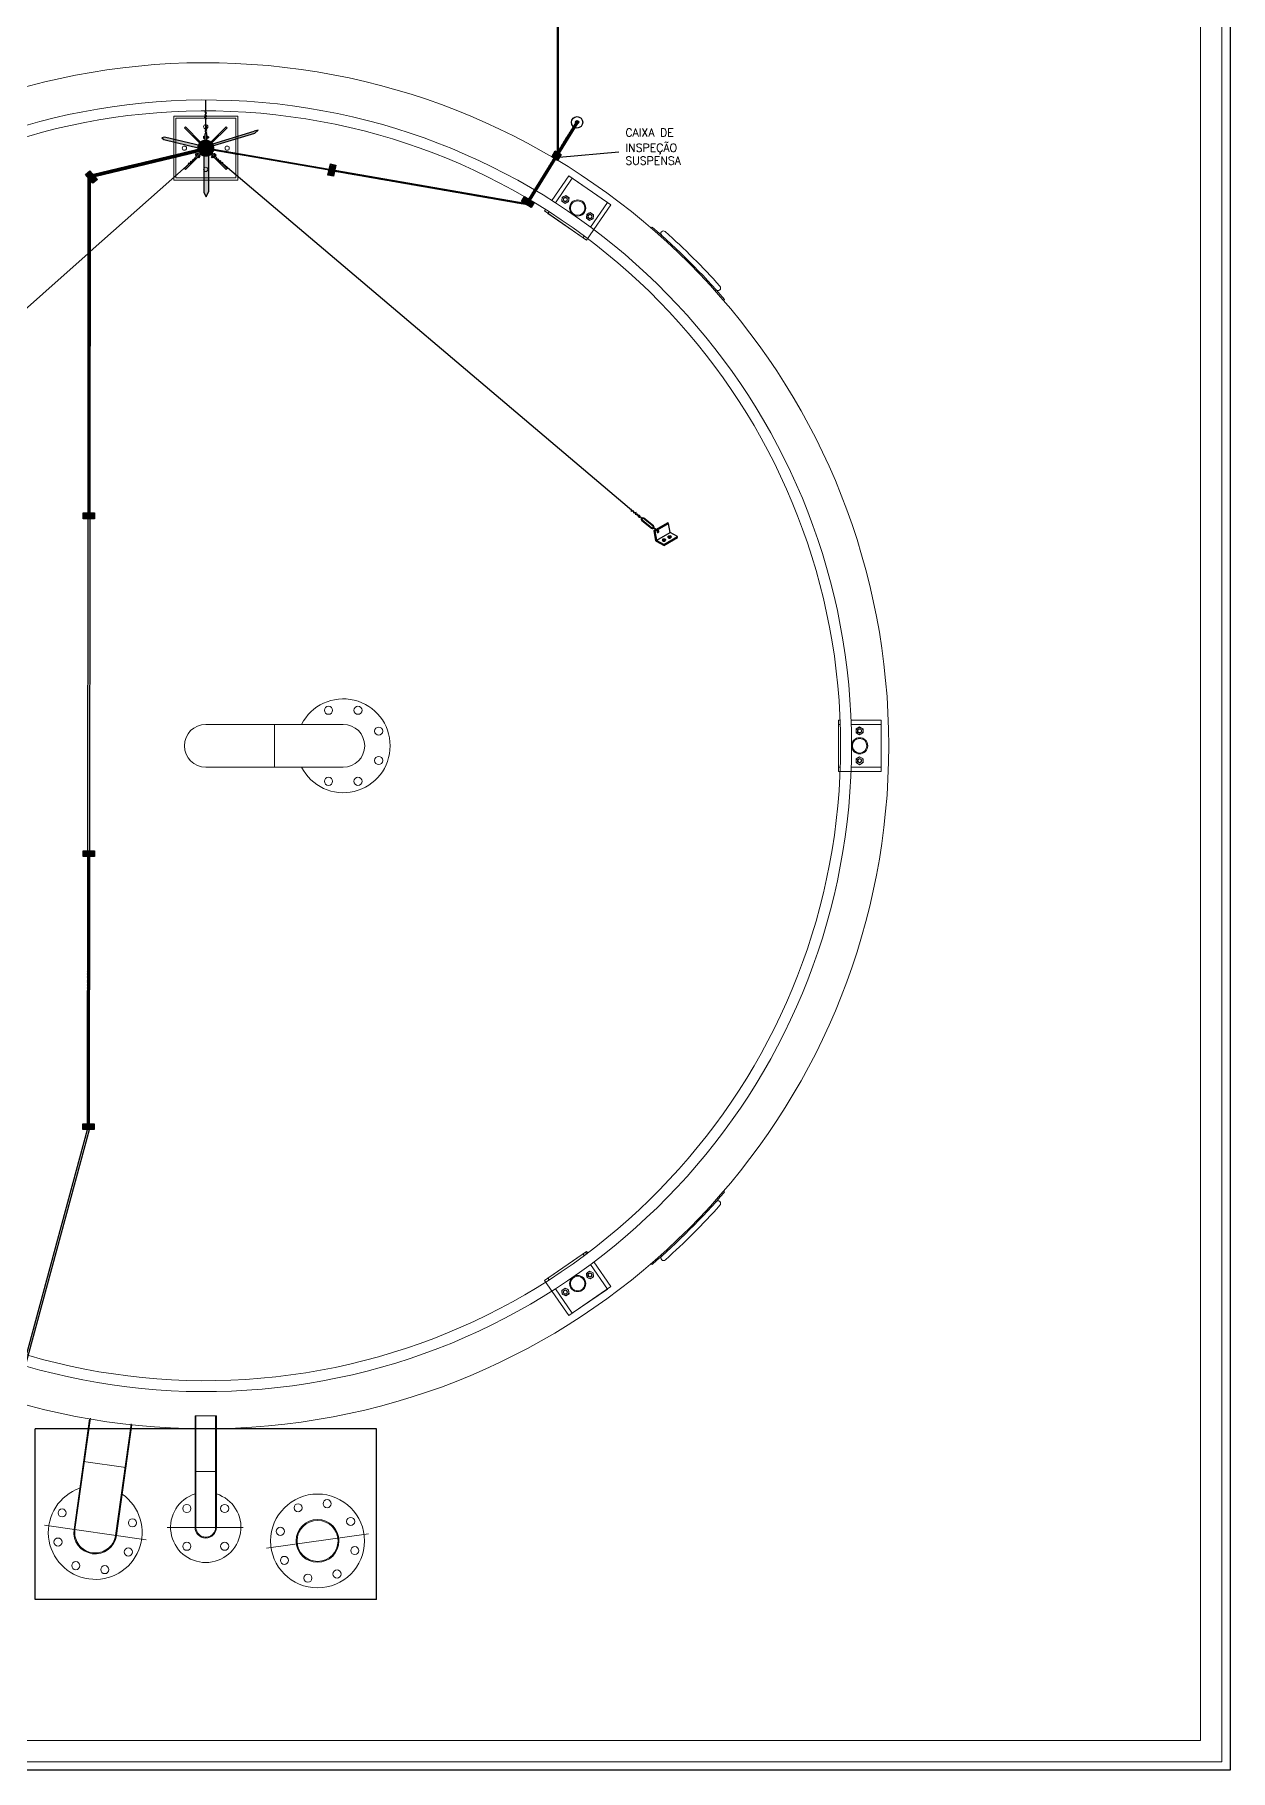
# Model space of a CAD drawing. Header units: millimetres. Extents: x 100 to 940, y 100 to 694.
# Drawn here: x 421.7 to 526.7, y 452.6 to 605 of the extents above; entities that cross this region are included whole.
import ezdxf

# ---------------------------------------------------------------- set-up
doc = ezdxf.new("R2010")
doc.units = ezdxf.units.MM
doc.linetypes.add('DASHDOT', pattern=[25.4, 12.7, -6.35, 0, -6.35])
doc.linetypes.add('HIDDEN', pattern=[9.525, 6.35, -3.175])
for name, color, linetype in [('15', 1, 'Continuous'), ('25', 2, 'Continuous'), ('VISTA', 122, 'Continuous')]:
    doc.layers.add(name, color=color, linetype=linetype)
for name, color, linetype, lineweight in [('EIXO', 10, 'DASHDOT', 5), ('EQUIP', 200, 'Continuous', 15), ('GURDA-CORPO-COR', 150, 'Continuous', 15), ('HATCH', 252, 'Continuous', 15), ('LINPROJ', 10, 'HIDDEN', 13), ('PEÇAS', 150, 'Continuous', 15)]:
    doc.layers.add(name, color=color, linetype=linetype, lineweight=lineweight)
doc.styles.add('25CL', font='ROMANS.shx', dxfattribs={"height": 2.5})
pattern_1 = [(45, (0, 307.841298), (-0.01122532015, 0.01122532015), [])]

# ---------------------------------------------------------------- blocks, each defined once
blk = doc.blocks.new('*X19')
at = {"color": 0, "linetype": 'ByBlock'}
for p, q in [((387.03, 152.6), (387.03, 152.67)), ((387.04, 152.6), (387.04, 152.67)), ((387.05, 152.6), (387.05, 152.67)), ((387.07, 152.6), (387.07, 152.67)), ((387.08, 152.6), (387.08, 152.67))]:
    blk.add_line(p, q, dxfattribs=at)

msp = doc.modelspace()

# ---------------------------------------------------------------- hatches: boundary and pattern name
h = msp.add_hatch(color=2)
h.dxf.hatch_style = 1
h.paths.add_polyline_path([(467.73, 632.67, 1), (467.63, 632.67, 1)])
h.paths.add_polyline_path([(467.73, 632.67, -1), (467.63, 632.67), (467.63, 632.57), (467.73, 632.57)])
h.paths.add_polyline_path([(467.73, 632.57), (467.63, 632.57), (467.63, 631.82), (467.73, 631.82)])
h.paths.add_polyline_path([(400.24, 480.97), (405.95, 480.97), (405.95, 482.03), (400.24, 482.03)], flags=9)
h.paths.add_polyline_path([(400.14, 481.77), (405.67, 481.77), (405.67, 483.38), (400.14, 483.38)], flags=9)
h.paths.add_polyline_path([(400.24, 483.45), (405.48, 483.45), (405.48, 484.5), (400.24, 484.5)], flags=9)
h.paths.add_polyline_path([(473.41, 593.45), (479.12, 593.45), (479.12, 594.5), (473.41, 594.5)], flags=9)
h.paths.add_polyline_path([(473.32, 594.24), (478.84, 594.24), (478.84, 595.85), (473.32, 595.85)], flags=9)
h.paths.add_polyline_path([(473.41, 595.92), (478.65, 595.92), (478.65, 596.97), (473.41, 596.97)], flags=9)
h.paths.add_polyline_path([(424.97, 615.63), (448.77, 615.63), (448.77, 618.44), (424.97, 618.44)], flags=9)
h = msp.add_hatch(color=2)
h.dxf.hatch_style = 1
h.paths.add_polyline_path([(439.36, 595.89), (439.36, 596.07), (437.33, 595.45, -0.061897), (437.41, 595.29)])
h.paths.add_polyline_path([(439.54, 596.13), (439.36, 596.07), (439.36, 595.89), (439.54, 595.95)])
h.paths.add_polyline_path([(441.04, 596.4), (441.32, 596.64), (440.98, 596.56), (439.54, 596.13), (439.54, 595.95)])
h = msp.add_hatch()
h.set_pattern_fill('ANSI31', color=0, scale=0.005)
h.set_pattern_definition(pattern_1)
h.paths.add_polyline_path([(469.06, 596.93, -0.023175), (469.02, 596.96), (467.62, 594.71), (467.68, 594.67)])
h = msp.add_hatch()
h.set_pattern_fill('ANSI31', color=0, scale=0.005)
h.set_pattern_definition(pattern_1)
h.paths.add_polyline_path([(469.14, 596.88, -0.050133), (469.06, 596.93), (467.68, 594.67), (467.77, 594.62)])
h = msp.add_hatch()
h.set_pattern_fill('ANSI31', color=0, scale=0.005)
h.set_pattern_definition(pattern_1)
h.paths.add_polyline_path([(469.37, 597.19, -0.325519), (469.21, 597.27), (469.02, 596.96, 0.023175), (469.06, 596.93), (469.06, 596.93), (469.14, 596.88, 0.015429), (469.17, 596.87)])
h = msp.add_hatch()
h.set_pattern_fill('ANSI31', color=0, scale=0.005)
h.set_pattern_definition(pattern_1)
h.paths.add_polyline_path([(469.42, 597.27, -0.691845), (469.26, 597.34, -0.01375), (469.26, 597.34), (469.21, 597.27, 0.325519), (469.37, 597.19)])
h = msp.add_hatch()
h.set_pattern_fill('ANSI31', color=0, scale=0.005)
h.set_pattern_definition(pattern_1)
h.paths.add_polyline_path([(469.44, 597.34, 1), (469.26, 597.34, 1)])
h = msp.add_hatch(color=2)
h.dxf.hatch_style = 1
h.paths.add_polyline_path([(436.07, 595.32), (434.11, 595.8), (434.11, 595.57), (436.02, 595.11, -0.077014)])
h.paths.add_polyline_path([(436.14, 595.31), (436.07, 595.32, 0.077014), (436.02, 595.11), (436.09, 595.09, -0.086064)])
h.paths.add_polyline_path([(434.11, 595.8), (433.92, 595.85), (433.92, 595.61), (434.11, 595.57)])
h.paths.add_polyline_path([(433.92, 595.85), (433.12, 596.04), (432.87, 595.97), (433.05, 595.82), (433.92, 595.61)])
h = msp.add_hatch()
h.set_pattern_fill('ANSI31', color=0, scale=0.005)
h.set_pattern_definition(pattern_1)
h.paths.add_polyline_path([(436.09, 594.77, -0.070403), (436.03, 594.96), (434.11, 594.5), (434.11, 594.29)])
h = msp.add_hatch()
h.set_pattern_fill('ANSI31', color=0, scale=0.005)
h.set_pattern_definition(pattern_1)
h.paths.add_polyline_path([(436.1, 594.98), (436.03, 594.96, 0.070403), (436.09, 594.77), (436.16, 594.79, -0.078798)])
h = msp.add_hatch(color=2)
h.dxf.hatch_style = 1
h.paths.add_polyline_path([(437.37, 595.07, 1), (436.09, 595.07, 1)])
h = msp.add_hatch(color=2)
h.dxf.hatch_style = 1
h.paths.add_polyline_path([(437.34, 595.27), (437.41, 595.29, 0.061897), (437.33, 595.45), (437.26, 595.43, -0.069469)])
h = msp.add_hatch()
h.set_pattern_fill('ANSI31', color=0, scale=0.005)
h.set_pattern_definition(pattern_1)
h.paths.add_polyline_path([(437.43, 594.95), (437.36, 594.96, -0.024794), (437.35, 594.9), (437.42, 594.89, 0.022176)])
h = msp.add_hatch()
h.set_pattern_fill('ANSI31', color=0, scale=0.005)
h.set_pattern_definition(pattern_1)
h.paths.add_polyline_path([(437.43, 594.95, -0.022176), (437.42, 594.89), (439.36, 594.55), (439.36, 594.62)])
h = msp.add_hatch()
h.set_pattern_fill('ANSI31', color=0, scale=0.005)
h.set_pattern_definition(pattern_1)
h.paths.add_polyline_path([(439.54, 594.58), (439.36, 594.62), (439.36, 594.55), (439.54, 594.52)])
h = msp.add_hatch(color=2)
h.dxf.hatch_style = 1
h.paths.add_polyline_path([(467.62, 594.71), (467.43, 594.83), (467.12, 594.31), (467.31, 594.2)])
h = msp.add_hatch()
h.set_pattern_fill('ANSI31', color=0, scale=0.005)
h.set_pattern_definition(pattern_1)
h.paths.add_polyline_path([(467.68, 594.67), (467.62, 594.71), (467.31, 594.2), (467.37, 594.16)])
h = msp.add_hatch()
h.set_pattern_fill('ANSI31', color=0, scale=0.005)
h.set_pattern_definition(pattern_1)
h.paths.add_polyline_path([(467.77, 594.62), (467.68, 594.67), (467.37, 594.16), (467.41, 594.14, -0.000246), (467.46, 594.11)])
h = msp.add_hatch()
h.set_pattern_fill('ANSI31', color=0, scale=0.005)
h.set_pattern_definition(pattern_1)
h.paths.add_polyline_path([(433.92, 594.25), (433.92, 594.45), (426.83, 592.76), (426.98, 592.58)])
h = msp.add_hatch()
h.set_pattern_fill('ANSI31', color=0, scale=0.005)
h.set_pattern_definition(pattern_1)
h.paths.add_polyline_path([(434.11, 594.5), (433.92, 594.45), (433.92, 594.25), (434.11, 594.29)])
h = msp.add_hatch(color=2)
h.dxf.hatch_style = 1
h.paths.add_polyline_path([(436.99, 594.41, -0.152008), (436.56, 594.38), (436.56, 593.28, -0.787094), (436.92, 593.2, -0.787094), (436.56, 593.11), (436.56, 592.45), (436.99, 592.45)])
h.paths.add_polyline_path([(436.56, 593.28), (436.56, 593.11, 0.787094), (436.92, 593.2, 0.787094)], flags=17)
h.paths.add_polyline_path([(436.99, 592.45), (436.56, 592.45), (436.56, 592.26), (436.99, 592.26)])
h.paths.add_polyline_path([(436.99, 592.26), (436.56, 592.26), (436.56, 591.18), (436.77, 590.79), (436.99, 591.3)])
h.paths.add_polyline_path([(436.99, 594.49, -0.171013), (436.56, 594.46), (436.56, 594.38, 0.152008), (436.99, 594.41)])
h = msp.add_hatch()
h.set_pattern_fill('ANSI31', color=0, scale=0.005)
h.set_pattern_definition(pattern_1)
h.paths.add_polyline_path([(448.07, 593.1), (448.05, 593.04), (464.93, 590.11), (464.78, 590.2)])
h = msp.add_hatch()
h.set_pattern_fill('ANSI31', color=0, scale=0.005)
h.set_pattern_definition(pattern_1)
h.paths.add_polyline_path([(467.46, 594.1), (467.41, 594.14, 0.000479), (467.31, 594.2), (465.59, 591.41, -0.000778), (465.74, 591.32)])
h = msp.add_hatch(color=2)
h.dxf.hatch_style = 1
h.paths.add_polyline_path([(467.94, 594.51), (467.78, 594.61), (467.46, 594.1, -0.000824), (467.63, 594)])
h = msp.add_hatch()
h.set_pattern_fill('ANSI31', color=0, scale=0.005)
h.set_pattern_definition(pattern_1)
h.paths.add_polyline_path([(426.6, 592.26), (426.41, 592.48), (426.39, 563.02), (426.57, 563.02)])
h = msp.add_hatch()
h.set_pattern_fill('ANSI31', color=0, scale=0.005)
h.set_pattern_definition(pattern_1)
h.paths.add_polyline_path([(465.74, 591.32, 0.000778), (465.59, 591.41), (465.09, 590.6), (465.16, 590.56, -0.000418), (465.24, 590.51)])
h = msp.add_hatch()
h.set_pattern_fill('ANSI31', color=0, scale=0.005)
h.set_pattern_definition(pattern_1)
h.paths.add_polyline_path([(426.54, 532.83), (426.36, 532.83), (426.34, 509.36), (426.52, 509.36)])
at = {"layer": 'HATCH'}
h = msp.add_hatch(dxfattribs=at)
h.set_pattern_fill('ANSI32', color=256, scale=0.0075, style=0)
h.set_pattern_definition([(45, (-25131.37521, -5612.73325), (-0.05051394068, 0.05051394068), []), (45, (-25131.34153, -5612.73325), (-0.05051394068, 0.05051394068), [])])
h.paths.add_polyline_path([(436.73, 595.78, 0.414214), (436.02, 595.07), (436.09, 595.07, -0.414214), (436.73, 595.71)])
h.paths.add_polyline_path([(436.73, 595.78), (436.73, 595.71, -0.414214), (437.37, 595.07), (437.44, 595.07, 0.414214)])
edge = h.paths.add_edge_path()
edge.add_line((437.22, 594.66), (437.26, 594.7))
edge.add_line((437.26, 594.7), (437.31, 594.65))
edge.add_arc((436.73, 595.07), 0.713, 323.6701, 360)
edge.add_line((437.44, 595.07), (437.37, 595.07))
edge.add_arc((436.73, 595.07), 0.637, -40.4719, 0, ccw=False)
edge = h.paths.add_edge_path()
edge.add_line((437.23, 594.56), (437.18, 594.61))
edge.add_arc((436.73, 595.07), 0.637, 270, 314.1583, ccw=False)
edge.add_line((436.73, 594.43), (436.73, 594.36))
edge.add_arc((436.73, 595.07), 0.713, 270, 314.0239)
edge = h.paths.add_edge_path()
edge.add_line((436.29, 594.61), (436.24, 594.55))
edge.add_arc((436.73, 595.07), 0.713, 226.5744, 270)
edge.add_line((436.73, 594.36), (436.73, 594.43))
edge.add_arc((436.73, 595.07), 0.638, 226.4753, 270, ccw=False)

# ---------------------------------------------------------------- linework, layer by layer
at = {"color": 2}
for p, q in [((467.63, 594.7), (467.63, 632.67)), ((467.73, 594.64), (467.73, 632.67)), ((436.73, 596.36), (436.73, 599.3)), ((436.67, 596.36), (436.79, 596.36)), ((436.96, 595.34), (440.98, 596.56)), ((437.24, 595.24), (441.04, 596.4)), ((441.32, 596.64), (440.98, 596.56)), ((441.04, 596.4), (441.32, 596.64)), ((469.29, 597.39), (465.09, 590.6)), ((469.43, 597.29), (465.23, 590.51)), ((469.06, 596.93), (467.37, 594.16)), ((469.14, 596.88), (467.46, 594.11)), ((469.06, 596.93), (469.14, 596.88)), ((426.83, 592.76), (436.73, 595.13)), ((426.98, 592.58), (436.73, 594.92)), ((433.12, 596.04), (432.87, 595.97)), ((432.87, 595.97), (433.05, 595.82)), ((433.05, 595.82), (436.18, 595.07)), ((436.32, 595.26), (433.12, 596.04)), ((436.3, 594.61), (436.21, 594.69)), ((436.56, 594.65), (436.56, 591.18)), ((436.67, 595.71), (436.79, 595.71)), ((447.57, 593.19), (436.73, 595.07)), ((447.56, 593.13), (436.88, 594.98)), ((436.99, 591.3), (436.99, 594.71)), ((437.26, 594.7), (437.17, 594.62)), ((435.81, 594.17), (426.59, 586)), ((435.86, 594.13), (435.77, 594.21)), ((437.7, 594.22), (437.62, 594.14)), ((437.66, 594.18), (474.73, 562.8)), ((447.66, 592.66), (447.88, 593.64)), ((447.77, 593.15), (447.66, 592.66)), ((447.75, 592.64), (447.98, 593.62)), ((447.87, 593.13), (447.75, 592.64)), ((464.78, 590.2), (448.07, 593.1)), ((467.37, 594.16), (467.42, 594.07)), ((426.66, 592.5), (426.33, 592.89)), ((426.33, 592.89), (426.98, 592.12)), ((426.39, 563.02), (426.41, 592.48)), ((426.73, 592.57), (426.41, 592.95)), ((426.41, 592.95), (427.05, 592.18)), ((426.57, 563.02), (426.6, 592.26)), ((464.93, 590.11), (448.05, 593.04)), ((436.56, 591.18), (436.77, 590.79)), ((436.77, 590.79), (436.99, 591.3)), ((465, 590.3), (464.57, 590.56)), ((464.57, 590.56), (465.43, 590.04)), ((465.05, 590.39), (464.63, 590.65)), ((464.63, 590.65), (465.48, 590.13)), ((426.41, 585.83), (400.42, 562.78)), ((426.47, 562.82), (425.97, 562.82)), ((425.97, 562.82), (426.97, 562.82)), ((426.47, 562.72), (425.97, 562.72)), ((425.97, 562.72), (426.97, 562.72)), ((426.36, 533.33), (426.39, 562.52)), ((426.54, 533.33), (426.57, 562.52)), ((426.45, 533.13), (425.95, 533.13)), ((425.95, 533.13), (426.95, 533.13)), ((426.45, 533.03), (425.95, 533.03)), ((425.95, 533.03), (426.95, 533.03)), ((426.34, 509.36), (426.36, 532.83)), ((426.52, 509.36), (426.54, 532.83)), ((418.89, 481.38), (426.34, 508.86)), ((419.06, 481.31), (426.52, 508.86)), ((426.42, 509.16), (425.92, 509.16)), ((425.92, 509.16), (426.92, 509.16)), ((426.42, 509.06), (425.92, 509.06)), ((425.92, 509.06), (426.92, 509.06))]:
    msp.add_line(p, q, dxfattribs=at)
at = {"color": 1}
for p, q in [((447.56, 592.69), (447.78, 593.66)), ((447.66, 592.66), (447.88, 593.64)), ((447.75, 592.64), (447.98, 593.62)), ((447.85, 592.62), (448.08, 593.59)), ((426.26, 592.82), (426.9, 592.05)), ((426.33, 592.89), (426.98, 592.12)), ((426.41, 592.95), (427.05, 592.18)), ((426.49, 593.02), (427.13, 592.25)), ((464.52, 590.48), (465.37, 589.95)), ((464.57, 590.56), (465.43, 590.04)), ((464.63, 590.65), (465.48, 590.13)), ((464.68, 590.74), (465.53, 590.21)), ((425.97, 562.92), (426.97, 562.92)), ((425.97, 562.82), (426.97, 562.82)), ((425.97, 562.72), (426.97, 562.72)), ((425.97, 562.61), (426.97, 562.61)), ((425.95, 533.24), (426.95, 533.24)), ((425.95, 533.13), (426.95, 533.13)), ((425.95, 533.03), (426.95, 533.03)), ((425.95, 532.93), (426.95, 532.93)), ((425.92, 509.26), (426.92, 509.26)), ((425.92, 509.16), (426.92, 509.16)), ((425.92, 509.06), (426.92, 509.06)), ((425.92, 508.95), (426.92, 508.95))]:
    msp.add_line(p, q, dxfattribs=at)
at = {"color": 2}
for points in [[(467.43, 594.83), (467.94, 594.51), (467.63, 594), (467.12, 594.31)], [(447.95, 592.6), (447.46, 592.71), (447.69, 593.68), (448.17, 593.57)], [(426.18, 592.76), (426.56, 593.08), (427.21, 592.31), (426.82, 591.99)], [(464.47, 590.39), (464.73, 590.82), (465.58, 590.3), (465.32, 589.87)], [(425.97, 562.52), (425.97, 563.02), (426.97, 563.02), (426.97, 562.52)], [(425.95, 532.83), (425.95, 533.33), (426.95, 533.33), (426.95, 532.83)], [(425.92, 508.86), (425.92, 509.36), (426.92, 509.36), (426.92, 508.86)]]:
    msp.add_lwpolyline(points, close=True, dxfattribs=at)
for radius in [0.5, 0.15, 0.0946]:
    msp.add_circle((469.35, 597.34), radius, dxfattribs=at)
at = {"layer": '15', "linetype": 'Continuous', "ltscale": 0.05}
for p, q in [((436.57, 596.13), (436.67, 596.13)), ((436.57, 595.93), (436.57, 596.13)), ((436.57, 595.93), (436.57, 596.13)), ((436.57, 596.13), (436.67, 596.13)), ((436.67, 596.09), (436.57, 596.09)), ((436.57, 596.09), (436.67, 596.09)), ((436.67, 595.97), (436.57, 595.97)), ((436.57, 595.97), (436.67, 595.97)), ((436.67, 595.93), (436.57, 595.93)), ((436.67, 595.93), (436.57, 595.93)), ((436.89, 596.13), (436.79, 596.13)), ((436.79, 596.09), (436.89, 596.09)), ((436.79, 596.09), (436.89, 596.09)), ((436.79, 595.97), (436.89, 595.97)), ((436.8, 595.93), (436.89, 595.93)), ((436.89, 595.93), (436.89, 596.13)), ((436.89, 596.07), (436.98, 596.07)), ((436.98, 596.07), (436.89, 596.07)), ((436.91, 595.99), (436.89, 595.99)), ((436.89, 595.99), (436.98, 595.99)), ((436.91, 595.99), (436.91, 596.07)), ((436.91, 595.99), (436.91, 596.07)), ((436.98, 595.99), (436.91, 595.99)), ((436.92, 595.99), (436.92, 596.07)), ((436.93, 595.99), (436.93, 596.07)), ((436.95, 595.99), (436.95, 596.07)), ((436.96, 595.99), (436.96, 596.07)), ((435.88, 594.49), (435.82, 594.55)), ((435.82, 594.55), (435.88, 594.49)), ((435.89, 594.6), (435.83, 594.54)), ((435.98, 594.6), (435.84, 594.45)), ((435.9, 594.59), (435.84, 594.53)), ((435.84, 594.45), (435.92, 594.38)), ((435.91, 594.58), (435.85, 594.52)), ((435.92, 594.57), (435.87, 594.51)), ((435.93, 594.56), (435.87, 594.5)), ((435.93, 594.56), (435.87, 594.5)), ((435.95, 594.41), (435.87, 594.48)), ((435.95, 594.41), (435.87, 594.48)), ((435.88, 594.61), (435.93, 594.57)), ((435.94, 594.55), (435.88, 594.61)), ((435.93, 594.57), (435.94, 594.55)), ((436.03, 594.5), (435.96, 594.57)), ((436.05, 594.53), (435.98, 594.6)), ((436.08, 594.23), (436.01, 594.3)), ((436.08, 594.23), (436.01, 594.3)), ((436.03, 594.33), (436.11, 594.25)), ((436.11, 594.25), (436.03, 594.33)), ((436.22, 594.38), (436.08, 594.23)), ((436.22, 594.38), (436.08, 594.23)), ((436.12, 594.42), (436.2, 594.35)), ((436.2, 594.35), (436.12, 594.42)), ((436.14, 594.45), (436.22, 594.38)), ((436.14, 594.45), (436.22, 594.38)), ((437.29, 594.34), (437.23, 594.28)), ((437.23, 594.28), (437.27, 594.33)), ((437.24, 594.29), (437.3, 594.23)), ((437.32, 594.45), (437.25, 594.38)), ((437.25, 594.39), (437.39, 594.24)), ((437.25, 594.3), (437.31, 594.24)), ((437.26, 594.31), (437.32, 594.25)), ((437.35, 594.42), (437.27, 594.36)), ((437.27, 594.33), (437.29, 594.34)), ((437.27, 594.32), (437.33, 594.26)), ((437.28, 594.33), (437.33, 594.27)), ((437.28, 594.33), (437.33, 594.27)), ((437.35, 594.28), (437.28, 594.22)), ((437.28, 594.22), (437.35, 594.28)), ((437.43, 594.33), (437.36, 594.26)), ((437.43, 594.33), (437.36, 594.26)), ((437.39, 594.24), (437.46, 594.3)), ((437.41, 594.53), (437.49, 594.61)), ((437.41, 594.53), (437.49, 594.61)), ((437.44, 594.5), (437.52, 594.58)), ((437.52, 594.58), (437.44, 594.5)), ((437.49, 594.61), (437.63, 594.46)), ((437.49, 594.61), (437.63, 594.46)), ((437.52, 594.41), (437.6, 594.49)), ((437.6, 594.49), (437.52, 594.41)), ((437.63, 594.46), (437.55, 594.38)), ((437.63, 594.46), (437.55, 594.38))]:
    msp.add_line(p, q, dxfattribs=at)
at = {"layer": '15', "color": 1}
msp.add_line((473.02, 594.73), (467.78, 594.26), dxfattribs=at)
at = {"layer": '25'}
for p, q in [((436.63, 597.76), (436.8, 597.89)), ((436.79, 597.67), (436.63, 597.76)), ((436.64, 598.25), (436.73, 598.34)), ((436.8, 598.14), (436.64, 598.25)), ((436.64, 598), (436.8, 598.14)), ((436.8, 597.89), (436.64, 598)), ((436.7, 597.56), (436.79, 597.67)), ((436.66, 596.56), (436.83, 596.68)), ((436.82, 596.46), (436.66, 596.56)), ((436.67, 597.05), (436.76, 597.14)), ((436.83, 596.94), (436.67, 597.05)), ((436.67, 596.8), (436.83, 596.94)), ((436.83, 596.68), (436.67, 596.8)), ((436.73, 596.36), (436.82, 596.46)), ((435.22, 593.66), (435.25, 593.79)), ((435.25, 593.79), (435.43, 593.73)), ((435.43, 593.73), (435.41, 593.94)), ((435.41, 593.94), (435.6, 593.89)), ((435.6, 593.89), (435.61, 594.1)), ((435.61, 594.1), (435.79, 594.05)), ((435.79, 594.05), (435.81, 594.17)), ((437.68, 594.06), (437.66, 594.19)), ((437.86, 594.11), (437.68, 594.06)), ((437.87, 593.9), (437.86, 594.11)), ((438.06, 593.96), (437.87, 593.9)), ((438.05, 593.75), (438.06, 593.96)), ((438.23, 593.82), (438.05, 593.75)), ((438.26, 593.68), (438.23, 593.82)), ((474.14, 563.16), (474.1, 563.4)), ((474.32, 563.22), (474.14, 563.16)), ((474.34, 563.01), (474.32, 563.22)), ((474.53, 563.07), (474.34, 563.01)), ((474.52, 562.86), (474.53, 563.07)), ((474.7, 562.93), (474.52, 562.86)), ((474.73, 562.79), (474.7, 562.93)), ((474.88, 562.67), (474.94, 562.62)), ((475.04, 562.57), (474.97, 562.62)), ((475.01, 562.54), (474.94, 562.59)), ((475.04, 562.54), (475.06, 562.54)), ((475.04, 562.52), (475.04, 562.54)), ((475.04, 562.52), (475.06, 562.49)), ((475.06, 562.49), (475.05, 562.5)), ((475.06, 562.54), (475.1, 562.53)), ((475.1, 562.53), (475.08, 562.54)), ((476.03, 561.71), (476.01, 561.73)), ((476.01, 561.73), (476.02, 561.72)), ((476.03, 561.77), (476.05, 561.76)), ((476.06, 561.74), (476.03, 561.77)), ((476.03, 561.71), (476.06, 561.71)), ((476.06, 561.71), (476.06, 561.74)), ((476.26, 561.53), (476.06, 561.68)), ((476.28, 561.57), (476.09, 561.72)), ((476.12, 561.47), (477.29, 562.15)), ((476.28, 560.58), (476.12, 561.47)), ((476.21, 561.42), (476.12, 561.47)), ((476.21, 561.42), (477.38, 562.1)), ((476.35, 560.63), (476.21, 561.42)), ((476.35, 560.64), (477.52, 561.32)), ((476.41, 561.41), (476.4, 561.44)), ((476.4, 561.44), (476.43, 561.44)), ((476.41, 561.41), (476.43, 561.39)), ((476.43, 561.39), (476.42, 561.39)), ((476.43, 561.44), (476.46, 561.42)), ((476.46, 561.42), (476.44, 561.43)), ((477.38, 562.1), (477.29, 562.15)), ((477.52, 561.31), (477.38, 562.1)), ((478.17, 560.95), (477.52, 561.32)), ((476.96, 560.16), (476.32, 560.53)), ((476.96, 560.25), (476.39, 560.58)), ((476.85, 560.69), (476.91, 560.74)), ((476.91, 560.62), (476.85, 560.69)), ((476.85, 560.69), (476.85, 560.62)), ((476.91, 560.55), (476.85, 560.62)), ((476.91, 560.55), (476.85, 560.62)), ((476.91, 560.74), (477.06, 560.74)), ((476.91, 560.62), (476.91, 560.55)), ((476.91, 560.62), (477.06, 560.62)), ((476.91, 560.55), (477.06, 560.55)), ((476.96, 560.25), (478.17, 560.95)), ((476.96, 560.16), (478.17, 560.86)), ((476.96, 560.16), (476.96, 560.25)), ((477.13, 560.69), (477.06, 560.74)), ((477.06, 560.62), (477.13, 560.69)), ((477.06, 560.55), (477.13, 560.62)), ((477.06, 560.62), (477.06, 560.55)), ((477.13, 560.69), (477.13, 560.62)), ((477.33, 560.97), (477.4, 561.02)), ((477.4, 560.9), (477.33, 560.97)), ((477.33, 560.97), (477.33, 560.89)), ((477.4, 560.82), (477.33, 560.89)), ((477.4, 560.82), (477.33, 560.89)), ((477.4, 561.02), (477.54, 561.02)), ((477.4, 560.9), (477.54, 560.9)), ((477.4, 560.9), (477.4, 560.82)), ((477.4, 560.82), (477.54, 560.82)), ((477.61, 560.97), (477.54, 561.02)), ((477.54, 560.9), (477.61, 560.97)), ((477.54, 560.9), (477.54, 560.82)), ((477.54, 560.82), (477.61, 560.89)), ((477.61, 560.97), (477.61, 560.89)), ((478.17, 560.86), (478.17, 560.95))]:
    msp.add_line(p, q, dxfattribs=at)
at = {"layer": '25', "linetype": 'Continuous', "ltscale": 0.05}
for p, q in [((436.67, 595.71), (436.67, 596.36)), ((436.79, 596.36), (436.79, 595.71)), ((435.77, 594.21), (436.21, 594.69)), ((437.62, 594.14), (437.17, 594.62)), ((437.26, 594.7), (437.7, 594.22)), ((436.3, 594.61), (435.86, 594.13))]:
    msp.add_line(p, q, dxfattribs=at)
at = {"layer": '25'}
for points in [[(474.88, 562.67, 0.138713), (474.89, 562.69, 0.107078), (474.88, 562.73, 0.080344), (474.87, 562.76, 0.068127), (474.84, 562.78, 0.068127), (474.81, 562.8, 0.080344), (474.78, 562.81, 0.107078), (474.75, 562.81, 0.138713), (474.73, 562.79, 0.138713), (474.72, 562.77, 0.107078), (474.72, 562.74, 0.080344), (474.73, 562.71, 0.068127), (474.76, 562.68, 0.068127), (474.79, 562.66, 0.080344), (474.83, 562.65, 0.107078), (474.86, 562.66, 0.138713)], [(475.89, 561.68, 1), (476.06, 561.89), (475.21, 562.58, 1), (475.04, 562.37)]]:
    msp.add_lwpolyline(points, format="xyb", close=True, dxfattribs=at)
for points in [[(475.05, 562.5, 0.337806), (475.08, 562.41), (475.92, 561.73, 1.353586)], [(476.04, 561.75, 0.339273), (476.02, 561.85), (475.17, 562.53, 0.339273), (475.08, 562.53)], [(475.92, 561.73, 0.337806), (476.02, 561.72)], [(476.43, 561.42, 0.00799), (476.43, 561.42, 0.060523), (476.4, 561.39, 0.073942), (476.39, 561.37, 0.106889), (476.38, 561.34, 0.153138), (476.39, 561.32, 0.153138)], [(476.39, 561.32, 0.153138), (476.4, 561.31, 0.106889), (476.43, 561.31, 0.073942), (476.46, 561.32, 0.060523), (476.49, 561.33, 0.060523), (476.52, 561.36, 0.073942), (476.53, 561.38, 0.106889), (476.54, 561.41, 0.153138), (476.53, 561.43, 0.153138), (476.52, 561.44, 0.106889), (476.49, 561.44, 0.046204), (476.47, 561.44, 0.060523)]]:
    msp.add_lwpolyline(points, format="xyb", dxfattribs=at)
for centre, radius, start, end in [((474.96, 562.61), 0.0228, 50.7185, 231.3454), ((475.08, 562.51), 0.0229, 223.334, 47.2453), ((476.02, 561.75), 0.0229, 54.8186, 238.7299), ((476.45, 561.4), 0.0229, 223.334, 47.2453), ((476.35, 560.6), 0.0781, 190.0644, 240), ((476.43, 560.65), 0.0781, 190.0644, 240)]:
    msp.add_arc(centre, radius, start, end, dxfattribs=at)
at = {"layer": 'EIXO', "ltscale": 4}
for p, q in [((422.55, 474.09), (431.49, 472.83)), ((442.08, 472.09), (451.02, 473.35))]:
    msp.add_line(p, q, dxfattribs=at)
at = {"layer": 'EIXO', "ltscale": 2}
msp.add_line((433.35, 473.91), (440.02, 473.91), dxfattribs=at)
at = {"layer": 'EQUIP', "ltscale": 25.4}
for p, q in [((468.01, 590.41), (468.04, 590.76)), ((468.3, 590.21), (468.01, 590.41)), ((468.04, 590.76), (468.35, 590.9)), ((468.61, 590.36), (468.3, 590.21)), ((468.35, 590.9), (468.64, 590.71)), ((468.64, 590.71), (468.61, 590.36)), ((470.17, 588.92), (470.2, 589.26)), ((470.45, 588.72), (470.17, 588.92)), ((470.2, 589.26), (470.51, 589.41)), ((470.77, 588.87), (470.45, 588.72)), ((470.51, 589.41), (470.8, 589.21)), ((470.8, 589.21), (470.77, 588.87)), ((493.87, 544.06), (494.17, 544.23)), ((493.87, 543.71), (493.87, 544.06)), ((494.17, 543.54), (493.87, 543.71)), ((494.17, 544.23), (494.47, 544.06)), ((494.47, 543.71), (494.17, 543.54)), ((494.47, 544.06), (494.47, 543.71)), ((493.87, 541.43), (494.17, 541.6)), ((493.87, 541.09), (493.87, 541.43)), ((494.17, 541.6), (494.47, 541.43)), ((494.47, 541.43), (494.47, 541.09)), ((494.17, 540.91), (493.87, 541.09)), ((494.47, 541.09), (494.17, 540.91)), ((470.17, 496.22), (470.45, 496.42)), ((470.2, 495.88), (470.17, 496.22)), ((470.51, 495.73), (470.2, 495.88)), ((470.45, 496.42), (470.77, 496.27)), ((470.8, 495.93), (470.51, 495.73)), ((470.77, 496.27), (470.8, 495.93)), ((468.01, 494.73), (468.3, 494.93)), ((468.04, 494.39), (468.01, 494.73)), ((468.35, 494.24), (468.04, 494.39)), ((468.3, 494.93), (468.61, 494.78)), ((468.64, 494.43), (468.35, 494.24)), ((468.61, 494.78), (468.64, 494.43))]:
    msp.add_line(p, q, dxfattribs=at)
at = {"layer": 'EQUIP'}
for p, q in [((476.78, 587.4), (476.71, 587.31)), ((481.56, 582.62), (481.47, 582.55)), ((436.73, 544.45), (448.81, 544.45)), ((442.77, 544.45), (442.77, 540.7)), ((436.73, 540.7), (448.81, 540.7)), ((481.56, 502.52), (481.47, 502.59)), ((476.78, 497.74), (476.71, 497.83)), ((426.53, 483.44), (425.16, 473.72)), ((435.79, 473.91), (435.79, 483.7)), ((435.79, 483.7), (437.67, 483.7)), ((437.67, 473.91), (437.67, 483.7)), ((430.24, 482.92), (428.88, 473.2)), ((426, 479.7), (429.72, 479.18)), ((435.8, 478.82), (437.67, 478.82))]:
    msp.add_line(p, q, dxfattribs=at)
for points in [[(439.54, 597.88), (433.92, 597.88), (433.92, 592.26), (439.54, 592.26)], [(434.11, 592.45), (439.36, 592.45), (439.36, 597.7), (434.11, 597.7)]]:
    msp.add_lwpolyline(points, close=True, dxfattribs=at)
for points in [[(436.27, 595.61), (434.94, 596.94), (434.86, 596.86), (436.19, 595.53)], [(437.27, 595.53), (438.6, 596.86), (438.52, 596.94), (437.19, 595.61)], [(436.02, 594.28), (434.94, 593.2), (434.86, 593.28), (435.78, 594.2)], [(436.27, 594.53), (436.17, 594.43)], [(437.29, 594.43), (437.19, 594.53)], [(437.68, 594.2), (438.6, 593.28), (438.52, 593.2), (437.44, 594.28)], [(467.12, 590.47), (468.62, 592.63), (472.32, 590.08), (470.19, 586.99)], [(467.44, 590.27), (468.93, 592.42), (472.01, 590.29), (470.52, 588.13)], [(470.19, 586.99), (466.49, 589.55), (466.58, 589.69)], [(469.98, 587.35), (469.88, 587.2), (466.79, 589.34), (466.9, 589.48)], [(492.3, 540.32), (492.3, 544.82), (492.46, 544.82)], [(493.41, 544.82), (496.05, 544.82), (496.05, 540.32), (492.3, 540.32)], [(492.47, 540.7), (492.3, 540.7), (492.3, 544.45), (492.47, 544.45)], [(493.43, 544.45), (496.05, 544.45), (496.05, 540.7), (493.43, 540.7)], [(466.49, 495.59), (470.19, 498.15), (470.28, 498.02)], [(470.82, 497.23), (472.32, 495.07), (468.62, 492.51), (466.49, 495.59)], [(466.9, 495.66), (466.79, 495.8), (469.88, 497.94), (469.98, 497.79)], [(470.52, 497.01), (472.01, 494.85), (468.93, 492.72), (467.44, 494.87)]]:
    msp.add_lwpolyline(points, dxfattribs=at)
for points in [[(482.22, 581.7), (482.3, 581.78, 0.037482), (475.94, 588.14), (475.86, 588.05)], [(481.56, 582.62, 1), (481.89, 582.95, 0.027987), (477.09, 587.74, 1), (476.78, 587.4)], [(475.86, 497.09), (475.94, 497, 0.037482), (482.3, 503.37), (482.21, 503.44)], [(476.78, 497.74, 1), (477.11, 497.42, 0.027987), (481.9, 502.21, 1), (481.56, 502.52)]]:
    msp.add_lwpolyline(points, format="xyb", dxfattribs=at)
for centre, radius in [((436.73, 596.95), 0.188), ((434.86, 595.07), 0.188), ((436.73, 595.07), 0.638), ((438.61, 595.07), 0.188), ((436.73, 593.2), 0.188), ((469.4, 589.81), 0.712), ((469.4, 589.81), 0.637), ((494.17, 542.57), 0.712), ((494.17, 542.57), 0.637), ((469.4, 495.33), 0.712), ((469.4, 495.33), 0.637), ((446.55, 472.72), 1.88), ((446.55, 472.72), 1.8)]:
    msp.add_circle(centre, radius, dxfattribs=at)
at = {"layer": 'EQUIP', "ltscale": 25.4}
for centre, radius in [((468.32, 590.56), 0.3), ((468.32, 590.56), 0.187), ((468.32, 590.56), 0.157), ((470.48, 589.07), 0.3), ((470.48, 589.07), 0.187), ((470.48, 589.07), 0.157), ((494.17, 543.88), 0.3), ((494.17, 543.88), 0.187), ((494.17, 543.88), 0.157), ((494.17, 541.26), 0.3), ((494.17, 541.26), 0.187), ((494.17, 541.26), 0.157), ((470.48, 496.08), 0.3), ((470.48, 496.08), 0.187), ((470.48, 496.08), 0.157), ((468.32, 494.58), 0.3), ((468.32, 494.58), 0.187), ((468.32, 494.58), 0.157)]:
    msp.add_circle(centre, radius, dxfattribs=at)
at = {"layer": 'EQUIP'}
for centre, radius, start, end in [((436.73, 542.57), 60, 190.5196, 169.4804), ((436.73, 542.57), 56.73, 192.7268, 167.2732), ((436.73, 542.57), 55.77, 192.688, 167.312), ((436.73, 595.07), 0.712, 323.6701, 216.9334), ((436.73, 595.07), 0.712, 226.5744, 314.0239), ((436.73, 542.57), 1.88, 90, 270), ((448.81, 542.57), 1.88, 270, 90), ((427.02, 473.46), 1.88, 172, 352), ((436.73, 473.91), 0.938, 180, 0)]:
    msp.add_arc(centre, radius, start, end, dxfattribs=at)
at = {"layer": 'GURDA-CORPO-COR'}
for points in [[(347.48, 557.38), (347.48, 631.82), (525.98, 631.82), (525.98, 453.32), (347.48, 453.32), (347.48, 557.38)], [(349.36, 557.38), (349.36, 629.95), (524.11, 629.95), (524.11, 455.2), (349.36, 455.2), (349.36, 557.38)]]:
    msp.add_lwpolyline(points, dxfattribs=at)
at = {"layer": 'LINPROJ', "ltscale": 100}
for p, q in [((426.61, 483.51), (425.24, 473.71)), ((430.18, 483.01), (428.8, 473.21))]:
    msp.add_line(p, q, dxfattribs=at)
at = {"layer": 'LINPROJ', "ltscale": 3}
for p, q in [((435.87, 473.91), (435.87, 483.7)), ((437.59, 473.91), (437.59, 483.7))]:
    msp.add_line(p, q, dxfattribs=at)
at = {"layer": 'LINPROJ', "ltscale": 100}
msp.add_lwpolyline([(470.09, 498.09), (470.19, 497.95)], dxfattribs=at)
msp.add_arc((427.02, 473.46), 1.8, 172, 352, dxfattribs=at)
at = {"layer": 'LINPROJ', "ltscale": 3}
msp.add_arc((436.73, 473.91), 0.862, 180, 0, dxfattribs=at)
at = {"layer": 'PEÇAS'}
for centre, radius in [((447.51, 545.69), 0.356), ((450.1, 545.69), 0.356), ((451.92, 543.86), 0.356), ((451.92, 543.86), 0.356), ((451.92, 541.28), 0.356), ((451.92, 541.28), 0.356), ((447.51, 539.45), 0.356), ((450.1, 539.45), 0.356), ((435.07, 475.57), 0.356), ((438.39, 475.57), 0.356), ((446.55, 472.72), 4.12), ((444.84, 475.63), 0.356), ((447.39, 475.99), 0.356), ((424.11, 475.18), 0.356), ((430.29, 474.31), 0.356), ((449.46, 474.43), 0.356), ((423.75, 472.62), 0.356), ((443.28, 473.56), 0.356), ((429.93, 471.75), 0.356), ((435.07, 472.25), 0.356), ((438.39, 472.25), 0.356), ((443.64, 471.01), 0.356), ((449.82, 471.87), 0.356), ((425.31, 470.55), 0.356), ((427.86, 470.2), 0.356), ((445.7, 469.45), 0.356), ((448.26, 469.81), 0.356)]:
    msp.add_circle(centre, radius, dxfattribs=at)
for centre, radius, start, end in [((448.81, 542.57), 4.12, 207.0357, 152.9643), ((427.02, 473.46), 4.12, 109.0357, 54.9643), ((436.73, 473.91), 3.09, 107.6397, 72.3603)]:
    msp.add_arc(centre, radius, start, end, dxfattribs=at)
at = {"layer": 'VISTA'}
for p, q in [((421.73, 467.57), (421.73, 482.57)), ((451.73, 467.57), (451.73, 482.57))]:
    msp.add_line(p, q, dxfattribs=at)
for points in [[(346.73, 556.63), (346.73, 632.57), (526.73, 632.57), (526.73, 452.57), (346.73, 452.57), (346.73, 521.01)], [(451.73, 482.57), (421.73, 482.57)], [(451.73, 467.57), (421.73, 467.57)]]:
    msp.add_lwpolyline(points, dxfattribs=at)

# ---------------------------------------------------------------- block references
at = {"layer": '15', "linetype": 'Continuous', "xscale": 1.145822813974686, "yscale": 1.145822813974686, "zscale": 1.145822813974686}
for p, rotation in [((880.42, 770.99), 180.008515691258), ((-9.01, 765.89), 317.4165225247627), ((231.32, 164.33), 42.88211070591112)]:
    msp.add_blockref('*X19', p, dxfattribs=dict(at, rotation=rotation))

# ---------------------------------------------------------------- texts
at = {"layer": '25', "style": '25CL'}
for s, p in [('CAIXA DE', (473.59, 596.09)), ('INSPEÇÃO', (473.59, 594.75)), ('SUSPENSA', (473.59, 593.62))]:
    msp.add_text(s, height=0.703, dxfattribs=at).set_placement(p)

doc.saveas('drawing.dxf')
